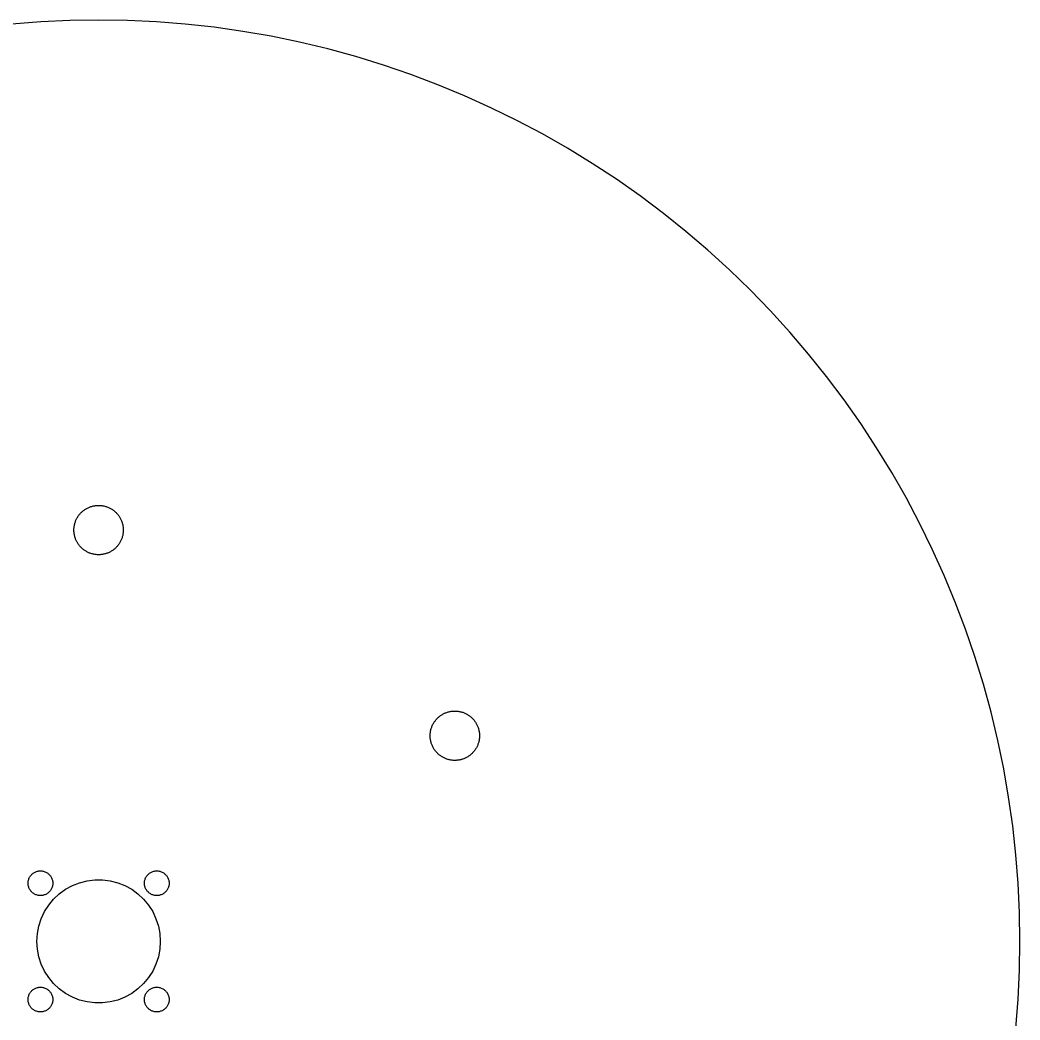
# Model space of a CAD drawing. Header units: metres. Extents: x -112 to 112, y -112 to 112.
# Drawn here: x -9.6 to 112, y -9.6 to 112 of the extents above; entities that cross this region are included whole.
import ezdxf

# ---------------------------------------------------------------- set-up
doc = ezdxf.new("R2010")
doc.units = ezdxf.units.M

msp = doc.modelspace()

# ---------------------------------------------------------------- linework, layer by layer
for p, q in [((-3.51799, 111.945), (-7.03253, 111.779)), ((0, 112), (-3.51799, 111.945)), ((3.51799, 111.945), (0, 112)), ((7.03253, 111.779), (3.51799, 111.945)), ((-7.03253, 111.779), (-10.5401, 111.503)), ((10.5401, 111.503), (7.03253, 111.779)), ((14.0373, 111.117), (10.5401, 111.503)), ((17.5206, 110.621), (14.0373, 111.117)), ((20.9867, 110.016), (17.5206, 110.621)), ((24.432, 109.303), (20.9867, 110.016)), ((27.8533, 108.481), (24.432, 109.303)), ((31.247, 107.553), (27.8533, 108.481)), ((34.6099, 106.518), (31.247, 107.553)), ((37.9386, 105.379), (34.6099, 106.518)), ((41.2299, 104.135), (37.9386, 105.379)), ((44.4806, 102.789), (41.2299, 104.135)), ((47.6873, 101.341), (44.4806, 102.789)), ((50.8469, 99.7927), (47.6873, 101.341)), ((53.9564, 98.1463), (50.8469, 99.7927)), ((57.0126, 96.4031), (53.9564, 98.1463)), ((60.0126, 94.5647), (57.0126, 96.4031)), ((62.9533, 92.633), (60.0126, 94.5647)), ((65.8319, 90.6099), (62.9533, 92.633)), ((68.6456, 88.4974), (65.8319, 90.6099)), ((71.3915, 86.2975), (68.6456, 88.4974)), ((74.0669, 84.0124), (71.3915, 86.2975)), ((76.6693, 81.6445), (74.0669, 84.0124)), ((79.196, 79.196), (76.6693, 81.6445)), ((81.6445, 76.6693), (79.196, 79.196)), ((84.0124, 74.0669), (81.6445, 76.6693)), ((86.2975, 71.3915), (84.0124, 74.0669)), ((88.4974, 68.6456), (86.2975, 71.3915)), ((90.6099, 65.8319), (88.4974, 68.6456)), ((92.633, 62.9533), (90.6099, 65.8319)), ((94.5647, 60.0126), (92.633, 62.9533)), ((96.4031, 57.0126), (94.5647, 60.0126)), ((98.1463, 53.9564), (96.4031, 57.0126)), ((99.7927, 50.8469), (98.1463, 53.9564)), ((-1.98393, 52.2503), (-1.91226, 52.3115)), ((-1.91226, 52.3115), (-1.83871, 52.3705)), ((-1.83871, 52.3705), (-1.76335, 52.427)), ((-1.76335, 52.427), (-1.68625, 52.4812)), ((-1.68625, 52.4812), (-1.60747, 52.533)), ((-1.60747, 52.533), (-1.52711, 52.5822)), ((-1.52711, 52.5822), (-1.44525, 52.6289)), ((-1.44525, 52.6289), (-1.36197, 52.673)), ((-1.36197, 52.673), (-1.27733, 52.7145)), ((-1.27733, 52.7145), (-1.19144, 52.7533)), ((-1.19144, 52.7533), (-1.10437, 52.7893)), ((-1.10437, 52.7893), (-1.0162, 52.8226)), ((-1.0162, 52.8226), (-0.92705, 52.8532)), ((-0.92705, 52.8532), (-0.83696, 52.8809)), ((-0.83696, 52.8809), (-0.74606, 52.9057)), ((-0.74606, 52.9057), (-0.65442, 52.9277)), ((-0.65442, 52.9277), (-0.56213, 52.9469)), ((-0.56213, 52.9469), (-0.4693, 52.9631)), ((-0.4693, 52.9631), (-0.37599, 52.9763)), ((-0.37599, 52.9763), (-0.28232, 52.9867)), ((-0.28232, 52.9867), (-0.18837, 52.9941)), ((-0.18837, 52.9941), (-0.09422, 52.9985)), ((-0.09422, 52.9985), (0, 53)), ((0, 53), (0.09422, 52.9985)), ((0.09422, 52.9985), (0.18837, 52.9941)), ((0.18837, 52.9941), (0.28232, 52.9867)), ((0.28232, 52.9867), (0.37599, 52.9763)), ((0.37599, 52.9763), (0.4693, 52.9631)), ((0.4693, 52.9631), (0.56213, 52.9469)), ((0.56213, 52.9469), (0.65442, 52.9277)), ((0.65442, 52.9277), (0.74606, 52.9057)), ((0.74606, 52.9057), (0.83696, 52.8809)), ((0.83696, 52.8809), (0.92705, 52.8532)), ((0.92705, 52.8532), (1.0162, 52.8226)), ((1.0162, 52.8226), (1.10437, 52.7893)), ((1.10437, 52.7893), (1.19144, 52.7533)), ((1.19144, 52.7533), (1.27733, 52.7145)), ((1.27733, 52.7145), (1.36197, 52.673)), ((1.36197, 52.673), (1.44525, 52.6289)), ((1.44525, 52.6289), (1.52711, 52.5822)), ((1.52711, 52.5822), (1.60747, 52.533)), ((1.60747, 52.533), (1.68625, 52.4812)), ((1.68625, 52.4812), (1.76335, 52.427)), ((1.76335, 52.427), (1.83871, 52.3705)), ((1.83871, 52.3705), (1.91226, 52.3115)), ((1.91226, 52.3115), (1.98393, 52.2503)), ((-2.82263, 51.0162), (-2.78932, 51.1044)), ((-2.78932, 51.1044), (-2.75325, 51.1914)), ((-2.75325, 51.1914), (-2.71448, 51.2773)), ((-2.71448, 51.2773), (-2.67302, 51.362)), ((-2.67302, 51.362), (-2.62891, 51.4453)), ((-2.62891, 51.4453), (-2.58221, 51.5271)), ((-2.58221, 51.5271), (-2.53297, 51.6075)), ((-2.53297, 51.6075), (-2.48123, 51.6862)), ((-2.48123, 51.6862), (-2.42705, 51.7634)), ((-2.42705, 51.7634), (-2.37045, 51.8387)), ((-2.37045, 51.8387), (-2.31154, 51.9123)), ((-2.31154, 51.9123), (-2.25032, 51.9839)), ((-2.25032, 51.9839), (-2.1869, 52.0536)), ((-2.1869, 52.0536), (-2.12131, 52.1213)), ((-2.12131, 52.1213), (-2.05363, 52.1869)), ((-2.05363, 52.1869), (-1.98393, 52.2503)), ((1.98393, 52.2503), (2.05363, 52.1869)), ((2.05363, 52.1869), (2.12131, 52.1213)), ((2.12131, 52.1213), (2.1869, 52.0536)), ((2.1869, 52.0536), (2.25032, 51.9839)), ((2.25032, 51.9839), (2.31154, 51.9123)), ((2.31154, 51.9123), (2.37045, 51.8387)), ((2.37045, 51.8387), (2.42705, 51.7634)), ((2.42705, 51.7634), (2.48123, 51.6862)), ((2.48123, 51.6862), (2.53297, 51.6075)), ((2.53297, 51.6075), (2.58221, 51.5271)), ((2.58221, 51.5271), (2.62891, 51.4453)), ((2.62891, 51.4453), (2.67302, 51.362)), ((2.67302, 51.362), (2.71448, 51.2773)), ((2.71448, 51.2773), (2.75325, 51.1914)), ((2.75325, 51.1914), (2.78932, 51.1044)), ((2.78932, 51.1044), (2.82263, 51.0162)), ((-2.99998, 50), (-2.9985, 50.0942)), ((-2.9985, 49.9058), (-2.99998, 50)), ((-2.9985, 50.0942), (-2.99408, 50.1884)), ((-2.99408, 49.8116), (-2.9985, 49.9058)), ((-2.99408, 50.1884), (-2.98668, 50.2823)), ((-2.98668, 50.2823), (-2.97633, 50.376)), ((-2.97633, 50.376), (-2.96306, 50.4693)), ((-2.96306, 50.4693), (-2.94685, 50.5621)), ((-2.94685, 50.5621), (-2.92775, 50.6544)), ((-2.92775, 50.6544), (-2.90575, 50.7461)), ((-2.90575, 50.7461), (-2.88087, 50.837)), ((-2.88087, 50.837), (-2.85316, 50.927)), ((-2.85316, 50.927), (-2.82263, 51.0162)), ((2.82263, 51.0162), (2.85316, 50.927)), ((2.85316, 50.927), (2.88087, 50.837)), ((2.88087, 50.837), (2.90575, 50.7461)), ((2.90575, 50.7461), (2.92775, 50.6544)), ((2.92775, 50.6544), (2.94685, 50.5621)), ((2.94685, 50.5621), (2.96306, 50.4693)), ((2.96306, 50.4693), (2.97633, 50.376)), ((2.97633, 50.376), (2.98668, 50.2823)), ((2.98668, 50.2823), (2.99408, 50.1884)), ((2.99408, 50.1884), (2.9985, 50.0942)), ((2.9985, 49.9058), (2.99408, 49.8116)), ((2.9985, 50.0942), (3, 50)), ((3, 50), (2.9985, 49.9058)), ((101.341, 47.6873), (99.7927, 50.8469)), ((-2.98668, 49.7177), (-2.99408, 49.8116)), ((-2.97633, 49.624), (-2.98668, 49.7177)), ((-2.96306, 49.5307), (-2.97633, 49.624)), ((-2.94685, 49.4379), (-2.96306, 49.5307)), ((-2.92775, 49.3456), (-2.94685, 49.4379)), ((-2.90575, 49.2539), (-2.92775, 49.3456)), ((-2.88087, 49.163), (-2.90575, 49.2539)), ((-2.85316, 49.0729), (-2.88087, 49.163)), ((-2.82263, 48.9838), (-2.85316, 49.0729)), ((-2.78932, 48.8956), (-2.82263, 48.9838)), ((-2.75325, 48.8085), (-2.78932, 48.8956)), ((-2.71448, 48.7227), (-2.75325, 48.8085)), ((-2.67302, 48.638), (-2.71448, 48.7227)), ((-2.62891, 48.5547), (-2.67302, 48.638)), ((2.67302, 48.638), (2.62891, 48.5547)), ((2.71448, 48.7227), (2.67302, 48.638)), ((2.75325, 48.8085), (2.71448, 48.7227)), ((2.78932, 48.8956), (2.75325, 48.8085)), ((2.82263, 48.9838), (2.78932, 48.8956)), ((2.85316, 49.0729), (2.82263, 48.9838)), ((2.88087, 49.163), (2.85316, 49.0729)), ((2.90575, 49.2539), (2.88087, 49.163)), ((2.92775, 49.3456), (2.90575, 49.2539)), ((2.94685, 49.4379), (2.92775, 49.3456)), ((2.96306, 49.5307), (2.94685, 49.4379)), ((2.97633, 49.624), (2.96306, 49.5307)), ((2.98668, 49.7177), (2.97633, 49.624)), ((2.99408, 49.8116), (2.98668, 49.7177)), ((-2.58221, 48.4729), (-2.62891, 48.5547)), ((-2.53297, 48.3925), (-2.58221, 48.4729)), ((-2.48123, 48.3137), (-2.53297, 48.3925)), ((-2.42705, 48.2366), (-2.48123, 48.3137)), ((-2.37045, 48.1613), (-2.42705, 48.2366)), ((-2.31154, 48.0877), (-2.37045, 48.1613)), ((-2.25032, 48.0161), (-2.31154, 48.0877)), ((-2.1869, 47.9464), (-2.25032, 48.0161)), ((-2.12131, 47.8787), (-2.1869, 47.9464)), ((-2.05363, 47.8131), (-2.12131, 47.8787)), ((-1.98393, 47.7497), (-2.05363, 47.8131)), ((-1.91226, 47.6884), (-1.98393, 47.7497)), ((-1.83871, 47.6295), (-1.91226, 47.6884)), ((-1.76335, 47.5729), (-1.83871, 47.6295)), ((-1.68625, 47.5188), (-1.76335, 47.5729)), ((-1.60747, 47.467), (-1.68625, 47.5188)), ((-1.52711, 47.4178), (-1.60747, 47.467)), ((-1.44525, 47.3711), (-1.52711, 47.4178)), ((1.52711, 47.4178), (1.44525, 47.3711)), ((1.60747, 47.467), (1.52711, 47.4178)), ((1.68625, 47.5188), (1.60747, 47.467)), ((1.76335, 47.5729), (1.68625, 47.5188)), ((1.83871, 47.6295), (1.76335, 47.5729)), ((1.91226, 47.6884), (1.83871, 47.6295)), ((1.98393, 47.7497), (1.91226, 47.6884)), ((2.05363, 47.8131), (1.98393, 47.7497)), ((2.12131, 47.8787), (2.05363, 47.8131)), ((2.1869, 47.9464), (2.12131, 47.8787)), ((2.25032, 48.0161), (2.1869, 47.9464)), ((2.31154, 48.0877), (2.25032, 48.0161)), ((2.37045, 48.1613), (2.31154, 48.0877)), ((2.42705, 48.2366), (2.37045, 48.1613)), ((2.48123, 48.3137), (2.42705, 48.2366)), ((2.53297, 48.3925), (2.48123, 48.3137)), ((2.58221, 48.4729), (2.53297, 48.3925)), ((2.62891, 48.5547), (2.58221, 48.4729)), ((102.789, 44.4806), (101.341, 47.6873)), ((-1.36197, 47.327), (-1.44525, 47.3711)), ((-1.27733, 47.2855), (-1.36197, 47.327)), ((-1.19144, 47.2467), (-1.27733, 47.2855)), ((-1.10437, 47.2107), (-1.19144, 47.2467)), ((-1.0162, 47.1774), (-1.10437, 47.2107)), ((-0.92705, 47.1468), (-1.0162, 47.1774)), ((-0.83696, 47.1191), (-0.92705, 47.1468)), ((-0.74606, 47.0942), (-0.83696, 47.1191)), ((-0.65442, 47.0722), (-0.74606, 47.0942)), ((-0.56213, 47.0531), (-0.65442, 47.0722)), ((-0.4693, 47.0369), (-0.56213, 47.0531)), ((-0.37599, 47.0237), (-0.4693, 47.0369)), ((-0.28232, 47.0133), (-0.37599, 47.0237)), ((-0.18837, 47.0059), (-0.28232, 47.0133)), ((-0.09422, 47.0015), (-0.18837, 47.0059)), ((0, 47), (-0.09422, 47.0015)), ((0.09422, 47.0015), (0, 47)), ((0.18837, 47.0059), (0.09422, 47.0015)), ((0.28232, 47.0133), (0.18837, 47.0059)), ((0.37599, 47.0237), (0.28232, 47.0133)), ((0.4693, 47.0369), (0.37599, 47.0237)), ((0.56213, 47.0531), (0.4693, 47.0369)), ((0.65442, 47.0722), (0.56213, 47.0531)), ((0.74606, 47.0942), (0.65442, 47.0722)), ((0.83696, 47.1191), (0.74606, 47.0942)), ((0.92705, 47.1468), (0.83696, 47.1191)), ((1.0162, 47.1774), (0.92705, 47.1468)), ((1.10437, 47.2107), (1.0162, 47.1774)), ((1.19144, 47.2467), (1.10437, 47.2107)), ((1.27733, 47.2855), (1.19144, 47.2467)), ((1.36197, 47.327), (1.27733, 47.2855)), ((1.44525, 47.3711), (1.36197, 47.327)), ((104.135, 41.2299), (102.789, 44.4806)), ((105.379, 37.9386), (104.135, 41.2299)), ((106.518, 34.6099), (105.379, 37.9386)), ((107.553, 31.247), (106.518, 34.6099)), ((108.481, 27.8533), (107.553, 31.247)), ((42.77, 27.9526), (42.863, 27.9678)), ((42.863, 27.9678), (42.9565, 27.9801)), ((42.9565, 27.9801), (43.0502, 27.9895)), ((43.0502, 27.9895), (43.1443, 27.9959)), ((43.1443, 27.9959), (43.2384, 27.9993)), ((43.2384, 27.9993), (43.3327, 27.9998)), ((43.3327, 27.9998), (43.4269, 27.9974)), ((43.4269, 27.9974), (43.521, 27.9919)), ((43.521, 27.9919), (43.6149, 27.9836)), ((43.6149, 27.9836), (43.7084, 27.9722)), ((43.7084, 27.9722), (43.8016, 27.958)), ((43.8016, 27.958), (43.8942, 27.9408)), ((40.8378, 26.7121), (40.8928, 26.7887)), ((40.8928, 26.7887), (40.9502, 26.8634)), ((40.9502, 26.8634), (41.0099, 26.9364)), ((41.0099, 26.9364), (41.0718, 27.0074)), ((41.0718, 27.0074), (41.136, 27.0764)), ((41.136, 27.0764), (41.2023, 27.1434)), ((41.2023, 27.1434), (41.2706, 27.2083)), ((41.2706, 27.2083), (41.341, 27.271)), ((41.341, 27.271), (41.4133, 27.3314)), ((41.4133, 27.3314), (41.4875, 27.3896)), ((41.4875, 27.3896), (41.5634, 27.4454)), ((41.5634, 27.4454), (41.6411, 27.4987)), ((41.6411, 27.4987), (41.7204, 27.5497)), ((41.7204, 27.5497), (41.8013, 27.5981)), ((41.8013, 27.5981), (41.8836, 27.6439)), ((41.8836, 27.6439), (41.9674, 27.6871)), ((41.9674, 27.6871), (42.0524, 27.7277)), ((42.0524, 27.7277), (42.1387, 27.7656)), ((42.1387, 27.7656), (42.2262, 27.8007)), ((42.2262, 27.8007), (42.3147, 27.8331)), ((42.3147, 27.8331), (42.4041, 27.8627)), ((42.4041, 27.8627), (42.4945, 27.8895)), ((42.4945, 27.8895), (42.5857, 27.9134)), ((42.5857, 27.9134), (42.6775, 27.9344)), ((42.6775, 27.9344), (42.77, 27.9526)), ((43.8942, 27.9408), (43.9863, 27.9207)), ((43.9863, 27.9207), (44.0777, 27.8978)), ((44.0777, 27.8978), (44.1684, 27.8719)), ((44.1684, 27.8719), (44.2581, 27.8433)), ((44.2581, 27.8433), (44.347, 27.8118)), ((44.347, 27.8118), (44.4348, 27.7776)), ((44.4348, 27.7776), (44.5215, 27.7406)), ((44.5215, 27.7406), (44.6069, 27.7009)), ((44.6069, 27.7009), (44.6911, 27.6586)), ((44.6911, 27.6586), (44.774, 27.6136)), ((44.774, 27.6136), (44.8553, 27.5661)), ((44.8553, 27.5661), (44.9352, 27.516)), ((44.9352, 27.516), (45.0134, 27.4634)), ((45.0134, 27.4634), (45.0899, 27.4084)), ((45.0899, 27.4084), (45.1647, 27.3511)), ((45.1647, 27.3511), (45.2376, 27.2914)), ((45.2376, 27.2914), (45.3087, 27.2294)), ((45.3087, 27.2294), (45.3777, 27.1653)), ((45.3777, 27.1653), (45.4447, 27.099)), ((45.4447, 27.099), (45.5096, 27.0306)), ((45.5096, 27.0306), (45.5723, 26.9603)), ((45.5723, 26.9603), (45.6327, 26.888)), ((45.6327, 26.888), (45.6909, 26.8138)), ((45.6909, 26.8138), (45.7466, 26.7378)), ((109.303, 24.432), (108.481, 27.8533)), ((40.3433, 25.5003), (40.3604, 25.593)), ((40.3604, 25.593), (40.3805, 25.685)), ((40.3805, 25.685), (40.4035, 25.7764)), ((40.4035, 25.7764), (40.4293, 25.8671)), ((40.4293, 25.8671), (40.458, 25.9569)), ((40.458, 25.9569), (40.4894, 26.0457)), ((40.4894, 26.0457), (40.5237, 26.1335)), ((40.5237, 26.1335), (40.5606, 26.2202)), ((40.5606, 26.2202), (40.6003, 26.3057)), ((40.6003, 26.3057), (40.6427, 26.3899)), ((40.6427, 26.3899), (40.6876, 26.4727)), ((40.6876, 26.4727), (40.7352, 26.5541)), ((40.7352, 26.5541), (40.7852, 26.6339)), ((40.7852, 26.6339), (40.8378, 26.7121)), ((45.7466, 26.7378), (45.8, 26.6602)), ((45.8, 26.6602), (45.8509, 26.5809)), ((45.8509, 26.5809), (45.8993, 26.5)), ((45.8993, 26.5), (45.9452, 26.4176)), ((45.9452, 26.4176), (45.9884, 26.3339)), ((45.9884, 26.3339), (46.029, 26.2488)), ((46.029, 26.2488), (46.0668, 26.1625)), ((46.0668, 26.1625), (46.102, 26.0751)), ((46.102, 26.0751), (46.1344, 25.9866)), ((46.1344, 25.9866), (46.164, 25.8971)), ((46.164, 25.8971), (46.1908, 25.8067)), ((46.1908, 25.8067), (46.2147, 25.7156)), ((46.2147, 25.7156), (46.2357, 25.6237)), ((46.2357, 25.6237), (46.2538, 25.5312)), ((46.2538, 25.5312), (46.2691, 25.4382)), ((40.3014, 25.0314), (40.3039, 25.1256)), ((40.3019, 24.9372), (40.3014, 25.0314)), ((40.3054, 24.843), (40.3019, 24.9372)), ((40.3039, 25.1256), (40.3093, 25.2197)), ((40.3118, 24.749), (40.3054, 24.843)), ((40.3093, 25.2197), (40.3177, 25.3136)), ((40.3212, 24.6552), (40.3118, 24.749)), ((40.3177, 25.3136), (40.329, 25.4071)), ((40.3335, 24.5617), (40.3212, 24.6552)), ((40.329, 25.4071), (40.3433, 25.5003)), ((40.3487, 24.4687), (40.3335, 24.5617)), ((40.3668, 24.3763), (40.3487, 24.4687)), ((40.3879, 24.2844), (40.3668, 24.3763)), ((46.222, 24.3149), (46.199, 24.2235)), ((46.2421, 24.407), (46.222, 24.3149)), ((46.2592, 24.4997), (46.2421, 24.407)), ((46.2735, 24.5928), (46.2592, 24.4997)), ((46.2691, 25.4382), (46.2814, 25.3448)), ((46.2848, 24.6864), (46.2735, 24.5928)), ((46.2814, 25.3448), (46.2907, 25.251)), ((46.2932, 24.7803), (46.2848, 24.6864)), ((46.2907, 25.251), (46.2971, 25.157)), ((46.2986, 24.8744), (46.2932, 24.7803)), ((46.2971, 25.157), (46.3006, 25.0628)), ((46.3011, 24.9686), (46.2986, 24.8744)), ((46.3006, 25.0628), (46.3011, 24.9686)), ((110.016, 20.9867), (109.303, 24.432)), ((40.4118, 24.1932), (40.3879, 24.2844)), ((40.4385, 24.1029), (40.4118, 24.1932)), ((40.4681, 24.0134), (40.4385, 24.1029)), ((40.5005, 23.9249), (40.4681, 24.0134)), ((40.5357, 23.8374), (40.5005, 23.9249)), ((40.5735, 23.7511), (40.5357, 23.8374)), ((40.6141, 23.6661), (40.5735, 23.7511)), ((40.6573, 23.5823), (40.6141, 23.6661)), ((40.7032, 23.5), (40.6573, 23.5823)), ((40.7516, 23.4191), (40.7032, 23.5)), ((40.8025, 23.3398), (40.7516, 23.4191)), ((40.8559, 23.2621), (40.8025, 23.3398)), ((40.9117, 23.1862), (40.8559, 23.2621)), ((40.9698, 23.112), (40.9117, 23.1862)), ((41.0303, 23.0397), (40.9698, 23.112)), ((45.6523, 23.1366), (45.5927, 23.0636)), ((45.7097, 23.2113), (45.6523, 23.1366)), ((45.7647, 23.2879), (45.7097, 23.2113)), ((45.8173, 23.3661), (45.7647, 23.2879)), ((45.8674, 23.4459), (45.8173, 23.3661)), ((45.9149, 23.5273), (45.8674, 23.4459)), ((45.9599, 23.6101), (45.9149, 23.5273)), ((46.0022, 23.6943), (45.9599, 23.6101)), ((46.0419, 23.7798), (46.0022, 23.6943)), ((46.0789, 23.8665), (46.0419, 23.7798)), ((46.1131, 23.9543), (46.0789, 23.8665)), ((46.1446, 24.0431), (46.1131, 23.9543)), ((46.1732, 24.1329), (46.1446, 24.0431)), ((46.199, 24.2235), (46.1732, 24.1329)), ((41.093, 22.9694), (41.0303, 23.0397)), ((41.1578, 22.901), (41.093, 22.9694)), ((41.2248, 22.8347), (41.1578, 22.901)), ((41.2939, 22.7706), (41.2248, 22.8347)), ((41.3649, 22.7086), (41.2939, 22.7706)), ((41.4378, 22.6489), (41.3649, 22.7086)), ((41.5126, 22.5915), (41.4378, 22.6489)), ((41.5891, 22.5365), (41.5126, 22.5915)), ((41.6673, 22.484), (41.5891, 22.5365)), ((41.7472, 22.4339), (41.6673, 22.484)), ((41.8286, 22.3864), (41.7472, 22.4339)), ((41.9114, 22.3414), (41.8286, 22.3864)), ((41.9956, 22.299), (41.9114, 22.3414)), ((42.0811, 22.2594), (41.9956, 22.299)), ((42.1677, 22.2224), (42.0811, 22.2594)), ((42.2555, 22.1881), (42.1677, 22.2224)), ((42.3444, 22.1567), (42.2555, 22.1881)), ((42.4342, 22.128), (42.3444, 22.1567)), ((42.5248, 22.1022), (42.4342, 22.128)), ((42.6162, 22.0793), (42.5248, 22.1022)), ((42.7083, 22.0592), (42.6162, 22.0793)), ((42.8009, 22.042), (42.7083, 22.0592)), ((42.8941, 22.0278), (42.8009, 22.042)), ((42.9877, 22.0164), (42.8941, 22.0278)), ((43.0815, 22.008), (42.9877, 22.0164)), ((43.1756, 22.0026), (43.0815, 22.008)), ((43.2699, 22.0002), (43.1756, 22.0026)), ((43.3641, 22.0007), (43.2699, 22.0002)), ((43.4583, 22.0041), (43.3641, 22.0007)), ((43.5523, 22.0105), (43.4583, 22.0041)), ((43.6461, 22.0199), (43.5523, 22.0105)), ((43.7395, 22.0322), (43.6461, 22.0199)), ((43.8325, 22.0474), (43.7395, 22.0322)), ((43.925, 22.0656), (43.8325, 22.0474)), ((44.0169, 22.0866), (43.925, 22.0656)), ((44.108, 22.1105), (44.0169, 22.0866)), ((44.1984, 22.1373), (44.108, 22.1105)), ((44.2879, 22.1669), (44.1984, 22.1373)), ((44.3764, 22.1992), (44.2879, 22.1669)), ((44.4638, 22.2344), (44.3764, 22.1992)), ((44.5501, 22.2723), (44.4638, 22.2344)), ((44.6352, 22.3129), (44.5501, 22.2723)), ((44.7189, 22.3561), (44.6352, 22.3129)), ((44.8013, 22.4019), (44.7189, 22.3561)), ((44.8821, 22.4503), (44.8013, 22.4019)), ((44.9614, 22.5012), (44.8821, 22.4503)), ((45.0391, 22.5546), (44.9614, 22.5012)), ((45.1151, 22.6104), (45.0391, 22.5546)), ((45.1892, 22.6685), (45.1151, 22.6104)), ((45.2615, 22.729), (45.1892, 22.6685)), ((45.3319, 22.7917), (45.2615, 22.729)), ((45.4003, 22.8566), (45.3319, 22.7917)), ((45.4665, 22.9236), (45.4003, 22.8566)), ((45.5307, 22.9926), (45.4665, 22.9236)), ((45.5927, 23.0636), (45.5307, 22.9926)), ((110.621, 17.5206), (110.016, 20.9867)), ((111.117, 14.0373), (110.621, 17.5206)), ((111.503, 10.5401), (111.117, 14.0373)), ((111.779, 7.03253), (111.503, 10.5401)), ((-7.53459, 8.49765), (-7.44409, 8.52394)), ((-7.44409, 8.52394), (-7.35213, 8.54449)), ((-7.35213, 8.54449), (-7.25906, 8.55923)), ((-7.25906, 8.55923), (-7.16525, 8.5681)), ((-7.16525, 8.5681), (-7.07106, 8.57106)), ((-7.07106, 8.57106), (-6.97687, 8.5681)), ((-6.97687, 8.5681), (-6.88306, 8.55923)), ((-6.88306, 8.55923), (-6.78999, 8.54449)), ((-6.78999, 8.54449), (-6.69803, 8.52394)), ((-6.69803, 8.52394), (-6.60753, 8.49765)), ((6.60753, 8.49765), (6.69803, 8.52394)), ((6.69803, 8.52394), (6.78999, 8.54449)), ((6.78999, 8.54449), (6.88306, 8.55923)), ((6.88306, 8.55923), (6.97687, 8.5681)), ((6.97687, 8.5681), (7.07106, 8.57106)), ((7.07106, 8.57106), (7.16525, 8.5681)), ((7.16525, 8.5681), (7.25906, 8.55923)), ((7.25906, 8.55923), (7.35213, 8.54449)), ((7.35213, 8.54449), (7.44409, 8.52394)), ((7.44409, 8.52394), (7.53459, 8.49765)), ((-8.55923, 7.25906), (-8.54449, 7.35213)), ((-8.54449, 7.35213), (-8.52394, 7.44409)), ((-8.52394, 7.44409), (-8.49765, 7.53459)), ((-8.49765, 7.53459), (-8.46573, 7.62325)), ((-8.46573, 7.62325), (-8.4283, 7.70973)), ((-8.4283, 7.70973), (-8.38551, 7.79369)), ((-8.38551, 7.79369), (-8.33755, 7.8748)), ((-8.33755, 7.8748), (-8.28459, 7.95274)), ((-8.28459, 7.95274), (-8.22684, 8.02719)), ((-8.22684, 8.02719), (-8.16452, 8.09789)), ((-8.16452, 8.09789), (-8.09789, 8.16452)), ((-8.09789, 8.16452), (-8.02719, 8.22684)), ((-8.02719, 8.22684), (-7.95274, 8.28459)), ((-7.95274, 8.28459), (-7.8748, 8.33755)), ((-7.8748, 8.33755), (-7.79369, 8.38551)), ((-7.79369, 8.38551), (-7.70973, 8.4283)), ((-7.70973, 8.4283), (-7.62325, 8.46573)), ((-7.62325, 8.46573), (-7.53459, 8.49765)), ((-6.60753, 8.49765), (-6.51888, 8.46573)), ((-6.51888, 8.46573), (-6.43239, 8.4283)), ((-6.43239, 8.4283), (-6.34843, 8.38551)), ((-6.34843, 8.38551), (-6.26732, 8.33755)), ((-6.26732, 8.33755), (-6.18938, 8.28459)), ((-6.18938, 8.28459), (-6.11493, 8.22684)), ((-6.11493, 8.22684), (-6.04424, 8.16452)), ((-6.04424, 8.16452), (-5.9776, 8.09789)), ((-5.9776, 8.09789), (-5.91528, 8.02719)), ((-5.91528, 8.02719), (-5.85753, 7.95274)), ((-5.85753, 7.95274), (-5.80457, 7.8748)), ((-5.80457, 7.8748), (-5.75661, 7.79369)), ((-5.75661, 7.79369), (-5.71382, 7.70973)), ((-5.71382, 7.70973), (-5.67639, 7.62325)), ((-5.67639, 7.62325), (-5.64447, 7.53459)), ((-5.64447, 7.53459), (-5.61818, 7.44409)), ((-5.61818, 7.44409), (-5.59763, 7.35213)), ((-5.59763, 7.35213), (-5.58289, 7.25906)), ((-2.31763, 7.13292), (-1.40535, 7.36714)), ((-1.40535, 7.36714), (-0.47092, 7.4852)), ((-0.47092, 7.4852), (0.47092, 7.4852)), ((0.47092, 7.4852), (1.40535, 7.36714)), ((1.40535, 7.36714), (2.31763, 7.13292)), ((5.58289, 7.25906), (5.59763, 7.35213)), ((5.59763, 7.35213), (5.61818, 7.44409)), ((5.61818, 7.44409), (5.64447, 7.53459)), ((5.64447, 7.53459), (5.67639, 7.62325)), ((5.67639, 7.62325), (5.71382, 7.70973)), ((5.71382, 7.70973), (5.75661, 7.79369)), ((5.75661, 7.79369), (5.80457, 7.8748)), ((5.80457, 7.8748), (5.85753, 7.95274)), ((5.85753, 7.95274), (5.91528, 8.02719)), ((5.91528, 8.02719), (5.9776, 8.09789)), ((5.9776, 8.09789), (6.04424, 8.16452)), ((6.04424, 8.16452), (6.11493, 8.22684)), ((6.11493, 8.22684), (6.18938, 8.28459)), ((6.18938, 8.28459), (6.26732, 8.33755)), ((6.26732, 8.33755), (6.34843, 8.38551)), ((6.34843, 8.38551), (6.43239, 8.4283)), ((6.43239, 8.4283), (6.51888, 8.46573)), ((6.51888, 8.46573), (6.60753, 8.49765)), ((7.53459, 8.49765), (7.62325, 8.46573)), ((7.62325, 8.46573), (7.70973, 8.4283)), ((7.70973, 8.4283), (7.79369, 8.38551)), ((7.79369, 8.38551), (7.8748, 8.33755)), ((7.8748, 8.33755), (7.95274, 8.28459)), ((7.95274, 8.28459), (8.02719, 8.22684)), ((8.02719, 8.22684), (8.09789, 8.16452)), ((8.09789, 8.16452), (8.16452, 8.09789)), ((8.16452, 8.09789), (8.22684, 8.02719)), ((8.22684, 8.02719), (8.28459, 7.95274)), ((8.28459, 7.95274), (8.33755, 7.8748)), ((8.33755, 7.8748), (8.38551, 7.79369)), ((8.38551, 7.79369), (8.4283, 7.70973)), ((8.4283, 7.70973), (8.46573, 7.62325)), ((8.46573, 7.62325), (8.49765, 7.53459)), ((8.49765, 7.53459), (8.52394, 7.44409)), ((8.52394, 7.44409), (8.54449, 7.35213)), ((8.54449, 7.35213), (8.55923, 7.25906)), ((-8.57106, 7.07106), (-8.5681, 7.16525)), ((-8.5681, 6.97687), (-8.57106, 7.07106)), ((-8.5681, 7.16525), (-8.55923, 7.25906)), ((-8.55923, 6.88306), (-8.5681, 6.97687)), ((-8.54449, 6.78999), (-8.55923, 6.88306)), ((-8.52394, 6.69803), (-8.54449, 6.78999)), ((-8.49765, 6.60753), (-8.52394, 6.69803)), ((-8.46573, 6.51888), (-8.49765, 6.60753)), ((-8.4283, 6.43239), (-8.46573, 6.51888)), ((-8.38551, 6.34843), (-8.4283, 6.43239)), ((-8.33755, 6.26732), (-8.38551, 6.34843)), ((-8.28459, 6.18938), (-8.33755, 6.26732)), ((-8.22684, 6.11493), (-8.28459, 6.18938)), ((-8.16452, 6.04424), (-8.22684, 6.11493)), ((-5.91528, 6.11493), (-5.9776, 6.04424)), ((-5.85753, 6.18938), (-5.91528, 6.11493)), ((-5.80457, 6.26732), (-5.85753, 6.18938)), ((-5.75661, 6.34843), (-5.80457, 6.26732)), ((-5.71382, 6.43239), (-5.75661, 6.34843)), ((-5.67639, 6.51888), (-5.71382, 6.43239)), ((-5.64447, 6.60753), (-5.67639, 6.51888)), ((-5.61818, 6.69803), (-5.64447, 6.60753)), ((-5.59763, 6.78999), (-5.61818, 6.69803)), ((-5.58289, 6.88306), (-5.59763, 6.78999)), ((-5.58289, 7.25906), (-5.57402, 7.16525)), ((-5.57402, 6.97687), (-5.58289, 6.88306)), ((-5.57402, 7.16525), (-5.57106, 7.07106)), ((-5.57106, 7.07106), (-5.57402, 6.97687)), ((-4.78067, 5.77884), (-4.01869, 6.33246)), ((-4.01869, 6.33246), (-3.19334, 6.78619)), ((-3.19334, 6.78619), (-2.31763, 7.13292)), ((2.31763, 7.13292), (3.19334, 6.78619)), ((3.19334, 6.78619), (4.01869, 6.33246)), ((4.01869, 6.33246), (4.78067, 5.77884)), ((5.57106, 7.07106), (5.57402, 7.16525)), ((5.57402, 6.97687), (5.57106, 7.07106)), ((5.57402, 7.16525), (5.58289, 7.25906)), ((5.58289, 6.88306), (5.57402, 6.97687)), ((5.59763, 6.78999), (5.58289, 6.88306)), ((5.61818, 6.69803), (5.59763, 6.78999)), ((5.64447, 6.60753), (5.61818, 6.69803)), ((5.67639, 6.51888), (5.64447, 6.60753)), ((5.71382, 6.43239), (5.67639, 6.51888)), ((5.75661, 6.34843), (5.71382, 6.43239)), ((5.80457, 6.26732), (5.75661, 6.34843)), ((5.85753, 6.18938), (5.80457, 6.26732)), ((5.91528, 6.11493), (5.85753, 6.18938)), ((5.9776, 6.04424), (5.91528, 6.11493)), ((8.22684, 6.11493), (8.16452, 6.04424)), ((8.28459, 6.18938), (8.22684, 6.11493)), ((8.33755, 6.26732), (8.28459, 6.18938)), ((8.38551, 6.34843), (8.33755, 6.26732)), ((8.4283, 6.43239), (8.38551, 6.34843)), ((8.46573, 6.51888), (8.4283, 6.43239)), ((8.49765, 6.60753), (8.46573, 6.51888)), ((8.52394, 6.69803), (8.49765, 6.60753)), ((8.54449, 6.78999), (8.52394, 6.69803)), ((8.55923, 6.88306), (8.54449, 6.78999)), ((8.55923, 7.25906), (8.5681, 7.16525)), ((8.5681, 6.97687), (8.55923, 6.88306)), ((8.5681, 7.16525), (8.57106, 7.07106)), ((8.57106, 7.07106), (8.5681, 6.97687)), ((111.945, 3.51799), (111.779, 7.03253)), ((-8.09789, 5.9776), (-8.16452, 6.04424)), ((-8.02719, 5.91528), (-8.09789, 5.9776)), ((-7.95274, 5.85753), (-8.02719, 5.91528)), ((-7.8748, 5.80457), (-7.95274, 5.85753)), ((-7.79369, 5.75661), (-7.8748, 5.80457)), ((-7.70973, 5.71382), (-7.79369, 5.75661)), ((-7.62325, 5.67639), (-7.70973, 5.71382)), ((-7.53459, 5.64447), (-7.62325, 5.67639)), ((-7.44409, 5.61818), (-7.53459, 5.64447)), ((-7.35213, 5.59763), (-7.44409, 5.61818)), ((-7.25906, 5.58289), (-7.35213, 5.59763)), ((-7.16525, 5.57402), (-7.25906, 5.58289)), ((-7.07106, 5.57106), (-7.16525, 5.57402)), ((-6.97687, 5.57402), (-7.07106, 5.57106)), ((-6.88306, 5.58289), (-6.97687, 5.57402)), ((-6.78999, 5.59763), (-6.88306, 5.58289)), ((-6.69803, 5.61818), (-6.78999, 5.59763)), ((-6.60753, 5.64447), (-6.69803, 5.61818)), ((-6.51888, 5.67639), (-6.60753, 5.64447)), ((-6.43239, 5.71382), (-6.51888, 5.67639)), ((-6.34843, 5.75661), (-6.43239, 5.71382)), ((-6.26732, 5.80457), (-6.34843, 5.75661)), ((-6.18938, 5.85753), (-6.26732, 5.80457)), ((-6.11493, 5.91528), (-6.18938, 5.85753)), ((-6.04424, 5.9776), (-6.11493, 5.91528)), ((-6.06763, 4.40839), (-5.46725, 5.13409)), ((-5.9776, 6.04424), (-6.04424, 5.9776)), ((-5.46725, 5.13409), (-4.78067, 5.77884)), ((4.78067, 5.77884), (5.46725, 5.13409)), ((5.46725, 5.13409), (6.06763, 4.40839)), ((6.04424, 5.9776), (5.9776, 6.04424)), ((6.11493, 5.91528), (6.04424, 5.9776)), ((6.18938, 5.85753), (6.11493, 5.91528)), ((6.26732, 5.80457), (6.18938, 5.85753)), ((6.34843, 5.75661), (6.26732, 5.80457)), ((6.43239, 5.71382), (6.34843, 5.75661)), ((6.51888, 5.67639), (6.43239, 5.71382)), ((6.60753, 5.64447), (6.51888, 5.67639)), ((6.69803, 5.61818), (6.60753, 5.64447)), ((6.78999, 5.59763), (6.69803, 5.61818)), ((6.88306, 5.58289), (6.78999, 5.59763)), ((6.97687, 5.57402), (6.88306, 5.58289)), ((7.07106, 5.57106), (6.97687, 5.57402)), ((7.16525, 5.57402), (7.07106, 5.57106)), ((7.25906, 5.58289), (7.16525, 5.57402)), ((7.35213, 5.59763), (7.25906, 5.58289)), ((7.44409, 5.61818), (7.35213, 5.59763)), ((7.53459, 5.64447), (7.44409, 5.61818)), ((7.62325, 5.67639), (7.53459, 5.64447)), ((7.70973, 5.71382), (7.62325, 5.67639)), ((7.79369, 5.75661), (7.70973, 5.71382)), ((7.8748, 5.80457), (7.79369, 5.75661)), ((7.95274, 5.85753), (7.8748, 5.80457)), ((8.02719, 5.91528), (7.95274, 5.85753)), ((8.09789, 5.9776), (8.02719, 5.91528)), ((8.16452, 6.04424), (8.09789, 5.9776)), ((-6.5723, 3.61314), (-6.06763, 4.40839)), ((6.06763, 4.40839), (6.5723, 3.61314)), ((-7.26436, 1.86517), (-6.97331, 2.76093)), ((-6.97331, 2.76093), (-6.5723, 3.61314)), ((6.5723, 3.61314), (6.97331, 2.76093)), ((6.97331, 2.76093), (7.26436, 1.86517)), ((112, 0), (111.945, 3.51799)), ((-7.44086, 0.93999), (-7.26436, 1.86517)), ((7.26436, 1.86517), (7.44086, 0.93999)), ((-7.5, 0), (-7.44086, 0.93999)), ((-7.44086, -0.93999), (-7.5, 0)), ((7.44086, 0.93999), (7.5, 0)), ((7.5, 0), (7.44086, -0.93999)), ((111.945, -3.51799), (112, 0)), ((-7.26436, -1.86517), (-7.44086, -0.93999)), ((7.44086, -0.93999), (7.26436, -1.86517)), ((-6.97331, -2.76093), (-7.26436, -1.86517)), ((7.26436, -1.86517), (6.97331, -2.76093)), ((-6.5723, -3.61314), (-6.97331, -2.76093)), ((-6.06763, -4.40839), (-6.5723, -3.61314)), ((6.5723, -3.61314), (6.06763, -4.40839)), ((6.97331, -2.76093), (6.5723, -3.61314)), ((111.779, -7.03253), (111.945, -3.51799)), ((-5.46725, -5.13409), (-6.06763, -4.40839)), ((6.06763, -4.40839), (5.46725, -5.13409)), ((-8.22684, -6.11493), (-8.16452, -6.04424)), ((-8.16452, -6.04424), (-8.09789, -5.9776)), ((-8.09789, -5.9776), (-8.02719, -5.91528)), ((-8.02719, -5.91528), (-7.95274, -5.85753)), ((-7.95274, -5.85753), (-7.8748, -5.80457)), ((-7.8748, -5.80457), (-7.79369, -5.75661)), ((-7.79369, -5.75661), (-7.70973, -5.71382)), ((-7.70973, -5.71382), (-7.62325, -5.67639)), ((-7.62325, -5.67639), (-7.53459, -5.64447)), ((-7.53459, -5.64447), (-7.44409, -5.61818)), ((-7.44409, -5.61818), (-7.35213, -5.59763)), ((-7.35213, -5.59763), (-7.25906, -5.58289)), ((-7.25906, -5.58289), (-7.16525, -5.57402)), ((-7.16525, -5.57402), (-7.07106, -5.57106)), ((-7.07106, -5.57106), (-6.97687, -5.57402)), ((-6.97687, -5.57402), (-6.88306, -5.58289)), ((-6.88306, -5.58289), (-6.78999, -5.59763)), ((-6.78999, -5.59763), (-6.69803, -5.61818)), ((-6.69803, -5.61818), (-6.60753, -5.64447)), ((-6.60753, -5.64447), (-6.51888, -5.67639)), ((-6.51888, -5.67639), (-6.43239, -5.71382)), ((-6.43239, -5.71382), (-6.34843, -5.75661)), ((-6.34843, -5.75661), (-6.26732, -5.80457)), ((-6.26732, -5.80457), (-6.18938, -5.85753)), ((-6.18938, -5.85753), (-6.11493, -5.91528)), ((-6.11493, -5.91528), (-6.04424, -5.9776)), ((-6.04424, -5.9776), (-5.9776, -6.04424)), ((-5.9776, -6.04424), (-5.91528, -6.11493)), ((-4.78067, -5.77884), (-5.46725, -5.13409)), ((-4.01869, -6.33246), (-4.78067, -5.77884)), ((4.78067, -5.77884), (4.01869, -6.33246)), ((5.46725, -5.13409), (4.78067, -5.77884)), ((5.91528, -6.11493), (5.9776, -6.04424)), ((5.9776, -6.04424), (6.04424, -5.9776)), ((6.04424, -5.9776), (6.11493, -5.91528)), ((6.11493, -5.91528), (6.18938, -5.85753)), ((6.18938, -5.85753), (6.26732, -5.80457)), ((6.26732, -5.80457), (6.34843, -5.75661)), ((6.34843, -5.75661), (6.43239, -5.71382)), ((6.43239, -5.71382), (6.51888, -5.67639)), ((6.51888, -5.67639), (6.60753, -5.64447)), ((6.60753, -5.64447), (6.69803, -5.61818)), ((6.69803, -5.61818), (6.78999, -5.59763)), ((6.78999, -5.59763), (6.88306, -5.58289)), ((6.88306, -5.58289), (6.97687, -5.57402)), ((6.97687, -5.57402), (7.07106, -5.57106)), ((7.07106, -5.57106), (7.16525, -5.57402)), ((7.16525, -5.57402), (7.25906, -5.58289)), ((7.25906, -5.58289), (7.35213, -5.59763)), ((7.35213, -5.59763), (7.44409, -5.61818)), ((7.44409, -5.61818), (7.53459, -5.64447)), ((7.53459, -5.64447), (7.62325, -5.67639)), ((7.62325, -5.67639), (7.70973, -5.71382)), ((7.70973, -5.71382), (7.79369, -5.75661)), ((7.79369, -5.75661), (7.8748, -5.80457)), ((7.8748, -5.80457), (7.95274, -5.85753)), ((7.95274, -5.85753), (8.02719, -5.91528)), ((8.02719, -5.91528), (8.09789, -5.9776)), ((8.09789, -5.9776), (8.16452, -6.04424)), ((8.16452, -6.04424), (8.22684, -6.11493)), ((-8.57106, -7.07106), (-8.5681, -6.97687)), ((-8.5681, -7.16525), (-8.57106, -7.07106)), ((-8.5681, -6.97687), (-8.55923, -6.88306)), ((-8.55923, -7.25906), (-8.5681, -7.16525)), ((-8.55923, -6.88306), (-8.54449, -6.78999)), ((-8.54449, -7.35213), (-8.55923, -7.25906)), ((-8.54449, -6.78999), (-8.52394, -6.69803)), ((-8.52394, -6.69803), (-8.49765, -6.60753)), ((-8.49765, -6.60753), (-8.46573, -6.51888)), ((-8.46573, -6.51888), (-8.4283, -6.43239)), ((-8.4283, -6.43239), (-8.38551, -6.34843)), ((-8.38551, -6.34843), (-8.33755, -6.26732)), ((-8.33755, -6.26732), (-8.28459, -6.18938)), ((-8.28459, -6.18938), (-8.22684, -6.11493)), ((-5.91528, -6.11493), (-5.85753, -6.18938)), ((-5.85753, -6.18938), (-5.80457, -6.26732)), ((-5.80457, -6.26732), (-5.75661, -6.34843)), ((-5.75661, -6.34843), (-5.71382, -6.43239)), ((-5.71382, -6.43239), (-5.67639, -6.51888)), ((-5.67639, -6.51888), (-5.64447, -6.60753)), ((-5.64447, -6.60753), (-5.61818, -6.69803)), ((-5.61818, -6.69803), (-5.59763, -6.78999)), ((-5.59763, -6.78999), (-5.58289, -6.88306)), ((-5.58289, -7.25906), (-5.59763, -7.35213)), ((-5.58289, -6.88306), (-5.57402, -6.97687)), ((-5.57402, -7.16525), (-5.58289, -7.25906)), ((-5.57402, -6.97687), (-5.57106, -7.07106)), ((-5.57106, -7.07106), (-5.57402, -7.16525)), ((-3.19334, -6.78619), (-4.01869, -6.33246)), ((-2.31763, -7.13292), (-3.19334, -6.78619)), ((-1.40535, -7.36714), (-2.31763, -7.13292)), ((2.31763, -7.13292), (1.40535, -7.36714)), ((3.19334, -6.78619), (2.31763, -7.13292)), ((4.01869, -6.33246), (3.19334, -6.78619)), ((5.57106, -7.07106), (5.57402, -6.97687)), ((5.57402, -7.16525), (5.57106, -7.07106)), ((5.57402, -6.97687), (5.58289, -6.88306)), ((5.58289, -7.25906), (5.57402, -7.16525)), ((5.58289, -6.88306), (5.59763, -6.78999)), ((5.59763, -7.35213), (5.58289, -7.25906)), ((5.59763, -6.78999), (5.61818, -6.69803)), ((5.61818, -6.69803), (5.64447, -6.60753)), ((5.64447, -6.60753), (5.67639, -6.51888)), ((5.67639, -6.51888), (5.71382, -6.43239)), ((5.71382, -6.43239), (5.75661, -6.34843)), ((5.75661, -6.34843), (5.80457, -6.26732)), ((5.80457, -6.26732), (5.85753, -6.18938)), ((5.85753, -6.18938), (5.91528, -6.11493)), ((8.22684, -6.11493), (8.28459, -6.18938)), ((8.28459, -6.18938), (8.33755, -6.26732)), ((8.33755, -6.26732), (8.38551, -6.34843)), ((8.38551, -6.34843), (8.4283, -6.43239)), ((8.4283, -6.43239), (8.46573, -6.51888)), ((8.46573, -6.51888), (8.49765, -6.60753)), ((8.49765, -6.60753), (8.52394, -6.69803)), ((8.52394, -6.69803), (8.54449, -6.78999)), ((8.54449, -6.78999), (8.55923, -6.88306)), ((8.55923, -7.25906), (8.54449, -7.35213)), ((8.55923, -6.88306), (8.5681, -6.97687)), ((8.5681, -7.16525), (8.55923, -7.25906)), ((8.5681, -6.97687), (8.57106, -7.07106)), ((8.57106, -7.07106), (8.5681, -7.16525)), ((111.503, -10.5401), (111.779, -7.03253)), ((-8.52394, -7.44409), (-8.54449, -7.35213)), ((-8.49765, -7.53459), (-8.52394, -7.44409)), ((-8.46573, -7.62325), (-8.49765, -7.53459)), ((-8.4283, -7.70973), (-8.46573, -7.62325)), ((-8.38551, -7.79369), (-8.4283, -7.70973)), ((-8.33755, -7.8748), (-8.38551, -7.79369)), ((-8.28459, -7.95274), (-8.33755, -7.8748)), ((-8.22684, -8.02719), (-8.28459, -7.95274)), ((-8.16452, -8.09789), (-8.22684, -8.02719)), ((-8.09789, -8.16452), (-8.16452, -8.09789)), ((-8.02719, -8.22684), (-8.09789, -8.16452)), ((-7.95274, -8.28459), (-8.02719, -8.22684)), ((-7.8748, -8.33755), (-7.95274, -8.28459)), ((-7.79369, -8.38551), (-7.8748, -8.33755)), ((-7.70973, -8.4283), (-7.79369, -8.38551)), ((-7.62325, -8.46573), (-7.70973, -8.4283)), ((-7.53459, -8.49765), (-7.62325, -8.46573)), ((-7.44409, -8.52394), (-7.53459, -8.49765)), ((-6.60753, -8.49765), (-6.69803, -8.52394)), ((-6.51888, -8.46573), (-6.60753, -8.49765)), ((-6.43239, -8.4283), (-6.51888, -8.46573)), ((-6.34843, -8.38551), (-6.43239, -8.4283)), ((-6.26732, -8.33755), (-6.34843, -8.38551)), ((-6.18938, -8.28459), (-6.26732, -8.33755)), ((-6.11493, -8.22684), (-6.18938, -8.28459)), ((-6.04424, -8.16452), (-6.11493, -8.22684)), ((-5.9776, -8.09789), (-6.04424, -8.16452)), ((-5.91528, -8.02719), (-5.9776, -8.09789)), ((-5.85753, -7.95274), (-5.91528, -8.02719)), ((-5.80457, -7.8748), (-5.85753, -7.95274)), ((-5.75661, -7.79369), (-5.80457, -7.8748)), ((-5.71382, -7.70973), (-5.75661, -7.79369)), ((-5.67639, -7.62325), (-5.71382, -7.70973)), ((-5.64447, -7.53459), (-5.67639, -7.62325)), ((-5.61818, -7.44409), (-5.64447, -7.53459)), ((-5.59763, -7.35213), (-5.61818, -7.44409)), ((-0.47092, -7.4852), (-1.40535, -7.36714)), ((0.47092, -7.4852), (-0.47092, -7.4852)), ((1.40535, -7.36714), (0.47092, -7.4852)), ((5.61818, -7.44409), (5.59763, -7.35213)), ((5.64447, -7.53459), (5.61818, -7.44409)), ((5.67639, -7.62325), (5.64447, -7.53459)), ((5.71382, -7.70973), (5.67639, -7.62325)), ((5.75661, -7.79369), (5.71382, -7.70973)), ((5.80457, -7.8748), (5.75661, -7.79369)), ((5.85753, -7.95274), (5.80457, -7.8748)), ((5.91528, -8.02719), (5.85753, -7.95274)), ((5.9776, -8.09789), (5.91528, -8.02719)), ((6.04424, -8.16452), (5.9776, -8.09789)), ((6.11493, -8.22684), (6.04424, -8.16452)), ((6.18938, -8.28459), (6.11493, -8.22684)), ((6.26732, -8.33755), (6.18938, -8.28459)), ((6.34843, -8.38551), (6.26732, -8.33755)), ((6.43239, -8.4283), (6.34843, -8.38551)), ((6.51888, -8.46573), (6.43239, -8.4283)), ((6.60753, -8.49765), (6.51888, -8.46573)), ((6.69803, -8.52394), (6.60753, -8.49765)), ((7.53459, -8.49765), (7.44409, -8.52394)), ((7.62325, -8.46573), (7.53459, -8.49765)), ((7.70973, -8.4283), (7.62325, -8.46573)), ((7.79369, -8.38551), (7.70973, -8.4283)), ((7.8748, -8.33755), (7.79369, -8.38551)), ((7.95274, -8.28459), (7.8748, -8.33755)), ((8.02719, -8.22684), (7.95274, -8.28459)), ((8.09789, -8.16452), (8.02719, -8.22684)), ((8.16452, -8.09789), (8.09789, -8.16452)), ((8.22684, -8.02719), (8.16452, -8.09789)), ((8.28459, -7.95274), (8.22684, -8.02719)), ((8.33755, -7.8748), (8.28459, -7.95274)), ((8.38551, -7.79369), (8.33755, -7.8748)), ((8.4283, -7.70973), (8.38551, -7.79369)), ((8.46573, -7.62325), (8.4283, -7.70973)), ((8.49765, -7.53459), (8.46573, -7.62325)), ((8.52394, -7.44409), (8.49765, -7.53459)), ((8.54449, -7.35213), (8.52394, -7.44409)), ((-7.35213, -8.54449), (-7.44409, -8.52394)), ((-7.25906, -8.55923), (-7.35213, -8.54449)), ((-7.16525, -8.5681), (-7.25906, -8.55923)), ((-7.07106, -8.57106), (-7.16525, -8.5681)), ((-6.97687, -8.5681), (-7.07106, -8.57106)), ((-6.88306, -8.55923), (-6.97687, -8.5681)), ((-6.78999, -8.54449), (-6.88306, -8.55923)), ((-6.69803, -8.52394), (-6.78999, -8.54449)), ((6.78999, -8.54449), (6.69803, -8.52394)), ((6.88306, -8.55923), (6.78999, -8.54449)), ((6.97687, -8.5681), (6.88306, -8.55923)), ((7.07106, -8.57106), (6.97687, -8.5681)), ((7.16525, -8.5681), (7.07106, -8.57106)), ((7.25906, -8.55923), (7.16525, -8.5681)), ((7.35213, -8.54449), (7.25906, -8.55923)), ((7.44409, -8.52394), (7.35213, -8.54449))]:
    msp.add_line(p, q)

doc.saveas('drawing.dxf')
